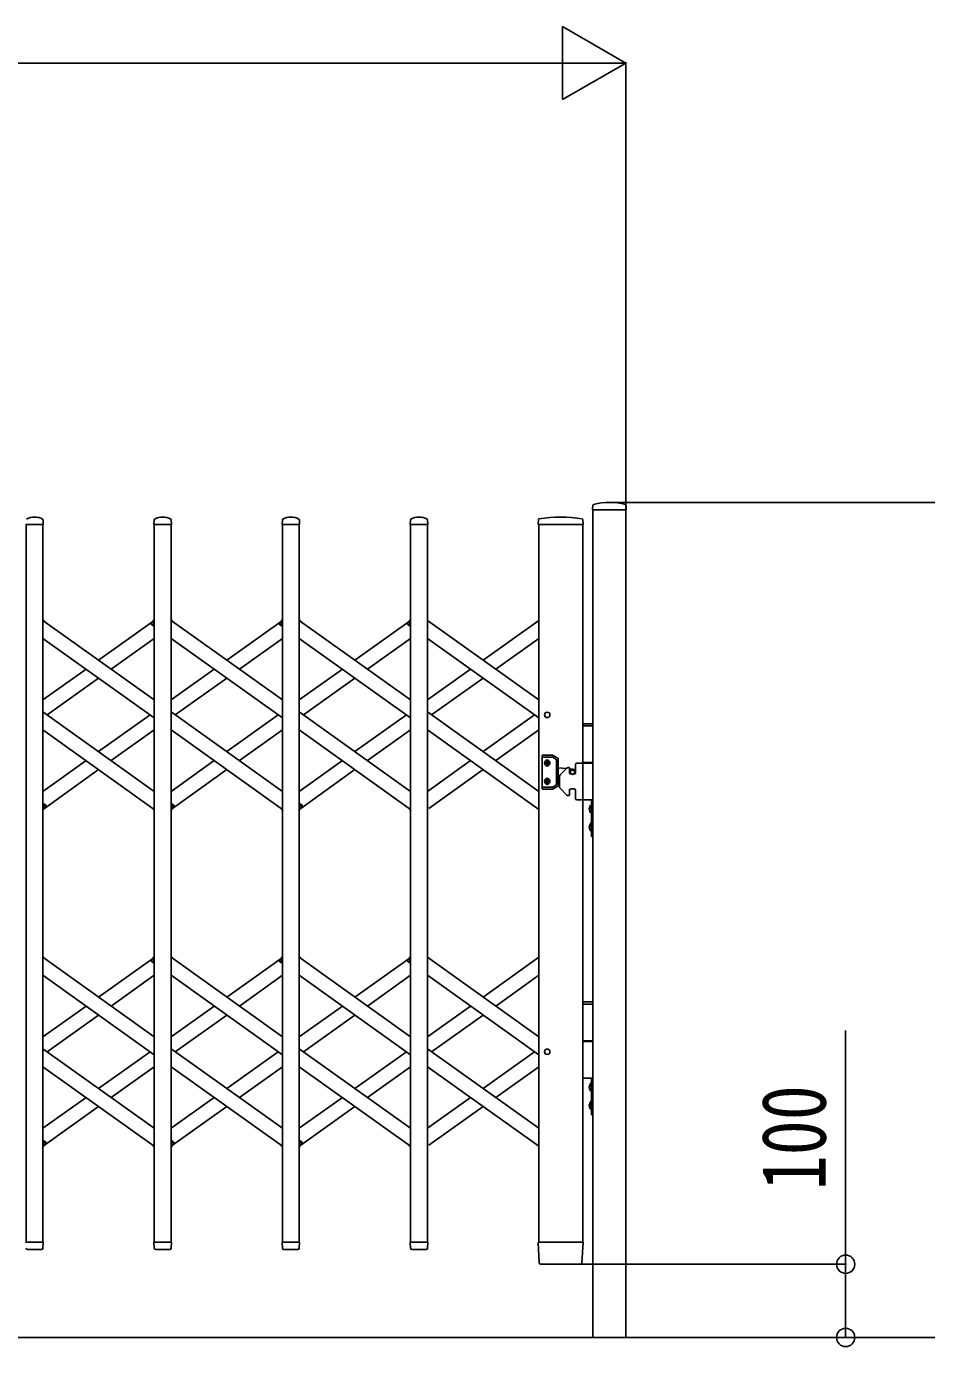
# Model space of a CAD drawing. Units: millimetres, scale not verified. Extents: x -16820 to 16820, y -11880 to 11880.
# Drawn here: x 6722 to 7952, y -1282 to 520 of the extents above; entities that cross this region are included whole.
import ezdxf
from ezdxf.enums import TextEntityAlignment as Align

# ---------------------------------------------------------------- set-up
doc = ezdxf.new("R2010")
doc.units = ezdxf.units.MM
doc.header["$LTSCALE"] = 50
for name, color, linetype in [('0-3_YKK_13', 4, 'Continuous'), ('0-4_YKK_A1', 4, 'Continuous'), ('0-5_YKK_D', 6, 'Continuous')]:
    doc.layers.add(name, color=color, linetype=linetype)
doc.styles.add('ＭＳ ゴシック', font='')
doc.styles.get('ＭＳ ゴシック').set_extended_font_data('MS Gothic')

msp = doc.modelspace()

# ---------------------------------------------------------------- linework, layer by layer
at = {"layer": '0-3_YKK_13'}
for p, q in [((7495.95, -133.61), (7495.58, -139.68)), ((7541.28, -140), (7495.88, -140)), ((7541.21, -133.61), (7541.58, -139.68)), ((6745.28, -160), (6721.88, -160)), ((6745.58, -159.68), (6745.2, -153.56)), ((6896.58, -159.68), (6896.95, -153.56)), ((6920.28, -160), (6896.88, -160)), ((6920.58, -159.68), (6920.2, -153.56)), ((7071.58, -159.68), (7071.95, -153.56)), ((7095.28, -160), (7071.88, -160)), ((7095.58, -159.68), (7095.2, -153.56)), ((7246.58, -159.68), (7246.95, -153.56)), ((7270.28, -160), (7246.88, -160)), ((7270.58, -159.68), (7270.2, -153.56)), ((7421.46, -153.35), (7421.08, -159.68)), ((7480.87, -160), (7421.38, -160)), ((7482.28, -160), (7480.87, -160)), ((7482.19, -153.35), (7482.58, -159.68)), ((6745.08, -289.7), (6747.01, -292.4)), ((6893, -295.41), (6897.08, -289.7)), ((6894.45, -297.67), (6893.23, -296.8)), ((6894.45, -297.67), (6897.08, -294)), ((6920.08, -289.7), (6922.01, -292.4)), ((7068, -295.41), (7072.08, -289.7)), ((7069.45, -297.67), (7068.23, -296.8)), ((7069.45, -297.67), (7072.08, -294)), ((7095.08, -289.7), (7097.01, -292.4)), ((7243, -295.41), (7247.08, -289.7)), ((7244.45, -297.67), (7243.23, -296.8)), ((7244.45, -297.67), (7247.08, -294)), ((6745.08, -546), (6747.7, -542.33)), ((6745.08, -550.3), (6749.15, -544.59)), ((6747.7, -542.33), (6748.92, -543.2)), ((6895.15, -547.6), (6897.08, -550.3)), ((6920.08, -546), (6922.7, -542.33)), ((6920.08, -550.3), (6924.15, -544.59)), ((6922.7, -542.33), (6923.92, -543.2)), ((7070.15, -547.6), (7072.08, -550.3)), ((7095.08, -546), (7097.7, -542.33)), ((7095.08, -550.3), (7099.15, -544.59)), ((7097.7, -542.33), (7098.92, -543.2)), ((7245.15, -547.6), (7247.08, -550.3)), ((6745.08, -749.7), (6747.01, -752.4)), ((6893, -755.41), (6897.08, -749.7)), ((6894.45, -757.67), (6893.23, -756.8)), ((6894.45, -757.67), (6897.08, -754)), ((6920.08, -749.7), (6922.01, -752.4)), ((7068, -755.41), (7072.08, -749.7)), ((7069.45, -757.67), (7068.23, -756.8)), ((7069.45, -757.67), (7072.08, -754)), ((7095.08, -749.7), (7097.01, -752.4)), ((7243, -755.41), (7247.08, -749.7)), ((7244.45, -757.67), (7243.23, -756.8)), ((7244.45, -757.67), (7247.08, -754)), ((6745.08, -1006), (6747.7, -1002.33)), ((6745.08, -1010.3), (6749.15, -1004.59)), ((6747.7, -1002.33), (6748.92, -1003.2)), ((6895.15, -1007.6), (6897.08, -1010.3)), ((6920.08, -1006), (6922.7, -1002.33)), ((6920.08, -1010.3), (6924.15, -1004.59)), ((6922.7, -1002.33), (6923.92, -1003.2)), ((7070.15, -1007.6), (7072.08, -1010.3)), ((7095.08, -1006), (7097.7, -1002.33)), ((7095.08, -1010.3), (7099.15, -1004.59)), ((7097.7, -1002.33), (7098.92, -1003.2)), ((7245.15, -1007.6), (7247.08, -1010.3)), ((6745.28, -1140), (6721.88, -1140)), ((6724.05, -1150), (6743.1, -1150)), ((6745.1, -1148.12), (6745.12, -1147.71)), ((6745.12, -1147.71), (6745.58, -1140.32)), ((6897.03, -1147.71), (6896.58, -1140.32)), ((6920.28, -1140), (6896.88, -1140)), ((6897.03, -1147.71), (6897.05, -1148.12)), ((6899.05, -1150), (6918.1, -1150)), ((6920.1, -1148.12), (6920.12, -1147.71)), ((6920.12, -1147.71), (6920.58, -1140.32)), ((7072.03, -1147.71), (7071.58, -1140.32)), ((7095.28, -1140), (7071.88, -1140)), ((7072.03, -1147.71), (7072.05, -1148.12)), ((7074.05, -1150), (7093.1, -1150)), ((7095.1, -1148.12), (7095.12, -1147.71)), ((7095.12, -1147.71), (7095.58, -1140.32)), ((7247.03, -1147.71), (7246.58, -1140.32)), ((7270.28, -1140), (7246.88, -1140)), ((7247.03, -1147.71), (7247.05, -1148.12)), ((7249.05, -1150), (7268.1, -1150)), ((7270.1, -1148.12), (7270.12, -1147.71)), ((7270.12, -1147.71), (7270.58, -1140.32)), ((7421.08, -1140.32), (7422.78, -1168.12)), ((7421.38, -1140), (7423.57, -1140)), ((7480.08, -1140), (7423.57, -1140)), ((7480.08, -1140), (7482.28, -1140)), ((7480.87, -1168.12), (7482.58, -1140.32)), ((7424.77, -1170), (7424.88, -1170)), ((7424.88, -1170), (7425.22, -1170))]:
    msp.add_line(p, q, dxfattribs=at)
for points in [[(7424.88, -1170), (7425.22, -1170), (7425.27, -1170)], [(7425.27, -1170), (7478.38, -1170), (7478.88, -1170)]]:
    msp.add_lwpolyline(points, dxfattribs=at)
for centre, radius, start, end in [((7495.88, -139.7), 0.3, 176.5, 270), ((7496.95, -133.67), 1, 104.06552, 176.5), ((7518.58, -220), 90, 75.93448, 104.06552), ((7540.21, -133.67), 1, 3.5, 75.93448), ((7541.28, -139.7), 0.3, 270, 3.5), ((6733.58, -173.89), 23.89, 62.3399, 117.6601), ((6744.2, -153.62), 1, 3.5, 62.3399), ((6745.28, -159.7), 0.3, 270, 0), ((6745.28, -159.7), 0.3, 0, 3.5), ((6896.88, -159.7), 0.3, 176.5, 180), ((6896.88, -159.7), 0.3, 180, 270), ((6897.95, -153.62), 1, 117.6601, 176.5), ((6908.58, -173.89), 23.89, 62.3399, 117.6601), ((6919.2, -153.62), 1, 3.5, 62.3399), ((6920.28, -159.7), 0.3, 270, 0), ((6920.28, -159.7), 0.3, 0, 3.5), ((7071.88, -159.7), 0.3, 176.5, 180), ((7071.88, -159.7), 0.3, 180, 270), ((7072.95, -153.62), 1, 117.6601, 176.5), ((7083.58, -173.89), 23.89, 62.3399, 117.6601), ((7094.2, -153.62), 1, 3.5, 62.3399), ((7095.28, -159.7), 0.3, 270, 0), ((7095.28, -159.7), 0.3, 0, 3.5), ((7246.88, -159.7), 0.3, 176.5, 180), ((7246.88, -159.7), 0.3, 180, 270), ((7247.95, -153.62), 1, 117.6601, 176.5), ((7258.58, -173.89), 23.89, 62.3399, 117.6601), ((7269.2, -153.62), 1, 3.5, 62.3399), ((7270.28, -159.7), 0.3, 270, 0), ((7270.28, -159.7), 0.3, 0, 3.5), ((7421.38, -159.7), 0.3, 176.5, 270), ((7422.46, -153.41), 1, 99.38321, 176.5), ((7451.83, -331.07), 181.07, 80.6148, 99.3852), ((7481.19, -153.41), 1, 3.5, 80.61679), ((7482.28, -159.7), 0.3, 270, 3.5), ((6893.81, -295.99), 1, 144.48402, 234.48402), ((7068.81, -295.99), 1, 144.48402, 234.48402), ((7243.81, -295.99), 1, 144.48402, 234.48402), ((6748.34, -544.01), 1, 324.48402, 54.48402), ((6923.34, -544.01), 1, 324.48402, 54.48402), ((7098.34, -544.01), 1, 324.48402, 54.48402), ((6893.81, -755.99), 1, 144.48402, 234.48402), ((7068.81, -755.99), 1, 144.48402, 234.48402), ((7243.81, -755.99), 1, 144.48402, 234.48402), ((6748.34, -1004.01), 1, 324.48402, 54.48402), ((6923.34, -1004.01), 1, 324.48402, 54.48402), ((7098.34, -1004.01), 1, 324.48402, 54.48402), ((6724.05, -1148), 2, 183.5, 270), ((6743.1, -1148), 2, 270, 356.5), ((6745.28, -1140.3), 0.3, 356.5, 90), ((6896.88, -1140.3), 0.3, 90, 183.5), ((6899.05, -1148), 2, 183.5, 270), ((6918.1, -1148), 2, 270, 356.5), ((6920.28, -1140.3), 0.3, 356.5, 90), ((7071.88, -1140.3), 0.3, 90, 183.5), ((7074.05, -1148), 2, 183.5, 270), ((7093.1, -1148), 2, 270, 356.5), ((7095.28, -1140.3), 0.3, 356.5, 90), ((7246.88, -1140.3), 0.3, 90, 183.5), ((7249.05, -1148), 2, 183.5, 270), ((7268.1, -1148), 2, 270, 356.5), ((7270.28, -1140.3), 0.3, 356.5, 90), ((7421.38, -1140.3), 0.3, 90, 183.5), ((7482.28, -1140.3), 0.3, 356.5, 90), ((7424.77, -1168), 2, 183.5, 270), ((7478.88, -1168), 2, 270, 356.5)]:
    msp.add_arc(centre, radius, start, end, dxfattribs=at)
at = {"layer": '0-4_YKK_A1'}
for p, q in [((7422.08, -1140), (7422.08, -160)), ((7422.08, -160), (7482.08, -160)), ((7482.08, -1140), (7482.08, -160)), ((6745.08, -291.02), (6897.08, -399.51)), ((6821.08, -345.26), (6895.15, -292.4)), ((6894.63, -297.43), (6897.08, -294)), ((6894.63, -297.43), (6897.08, -299.18)), ((6920.08, -291.02), (7072.08, -399.51)), ((6996.08, -345.26), (7070.15, -292.4)), ((7069.63, -297.43), (7072.08, -294)), ((7069.63, -297.43), (7072.08, -299.18)), ((7095.08, -291.02), (7247.08, -399.51)), ((7171.08, -345.26), (7245.15, -292.4)), ((7244.63, -297.43), (7247.08, -294)), ((7244.63, -297.43), (7247.08, -299.18)), ((7422.08, -399.51), (7270.08, -291.02)), ((7346.08, -345.26), (7422.08, -291.02)), ((6745.08, -315.59), (6897.08, -424.08)), ((6838.29, -357.55), (6897.08, -315.59)), ((6920.08, -315.59), (7072.08, -424.08)), ((7013.29, -357.55), (7072.08, -315.59)), ((7095.08, -315.59), (7247.08, -424.08)), ((7188.29, -357.55), (7247.08, -315.59)), ((7422.08, -424.08), (7270.08, -315.59)), ((7363.29, -357.55), (7422.08, -315.59)), ((6745.08, -399.51), (6803.86, -357.55)), ((6920.08, -399.51), (6978.86, -357.55)), ((7095.08, -399.51), (7153.86, -357.55)), ((7270.08, -399.51), (7328.86, -357.55)), ((6750.79, -420), (6821.08, -369.84)), ((6925.79, -420), (6996.08, -369.84)), ((7100.79, -420), (7171.08, -369.84)), ((7275.79, -420), (7346.08, -369.84)), ((6897.08, -524.41), (6745.08, -415.92)), ((6821.08, -470.16), (6891.36, -420)), ((7072.08, -524.41), (6920.08, -415.92)), ((6996.08, -470.16), (7066.36, -420)), ((7247.08, -524.41), (7095.08, -415.92)), ((7171.08, -470.16), (7241.36, -420)), ((7270.08, -415.92), (7422.08, -524.41)), ((7416.36, -420), (7346.08, -470.16)), ((7482.08, -432), (7496.08, -432)), ((6897.08, -548.98), (6745.08, -440.49)), ((6838.29, -482.45), (6897.08, -440.49)), ((7072.08, -548.98), (6920.08, -440.49)), ((7013.29, -482.45), (7072.08, -440.49)), ((7247.08, -548.98), (7095.08, -440.49)), ((7188.29, -482.45), (7247.08, -440.49)), ((7270.08, -440.49), (7422.08, -548.98)), ((7422.08, -440.49), (7363.29, -482.45)), ((7482.08, -435), (7496.08, -435)), ((6745.08, -524.41), (6803.86, -482.45)), ((6920.08, -524.41), (6978.86, -482.45)), ((7095.08, -524.41), (7153.86, -482.45)), ((7328.86, -482.45), (7270.08, -524.41)), ((7426.58, -476.2), (7426.58, -520.2)), ((7441.31, -475.2), (7427.58, -475.2)), ((7427.58, -477.7), (7440.64, -477.7)), ((7432.35, -485.29), (7431.53, -485.29)), ((7434.81, -486.11), (7435.63, -486.11)), ((7441.14, -477.83), (7445.58, -480.4)), ((7448.08, -478.95), (7441.81, -475.33)), ((7446.08, -515.14), (7446.08, -481.26)), ((7448.58, -516.58), (7448.58, -479.82)), ((7474.08, -486), (7496.08, -486)), ((7482.08, -485), (7496.08, -485)), ((7496.08, -486), (7482.08, -486)), ((7496.08, -486), (7496.08, -536)), ((6747.01, -547.6), (6821.08, -494.74)), ((6922.01, -547.6), (6996.08, -494.74)), ((7097.01, -547.6), (7171.08, -494.74)), ((7346.08, -494.74), (7272.01, -547.6)), ((7448.58, -492.51), (7459.67, -493.41)), ((7448.58, -503.89), (7450.58, -503.73)), ((7450.58, -503.33), (7450.58, -518.67)), ((7460.49, -492.59), (7451.16, -501.91)), ((7463.08, -492), (7461.91, -492)), ((7464.08, -493), (7464.08, -499)), ((7464.08, -493.76), (7468.41, -494.11)), ((7470.08, -501), (7466.08, -501)), ((7472.08, -488), (7472.08, -499)), ((7427.58, -518.7), (7440.64, -518.7)), ((7427.58, -521.2), (7441.31, -521.2)), ((7432.35, -511.11), (7431.53, -511.11)), ((7434.81, -510.29), (7435.63, -510.29)), ((7441.14, -518.57), (7445.58, -516)), ((7448.08, -517.45), (7441.81, -521.07)), ((7460.49, -529.41), (7451.16, -520.09)), ((7470.08, -521), (7466.08, -521)), ((7463.08, -530), (7461.91, -530)), ((7464.08, -523), (7464.08, -529)), ((7472.08, -523), (7472.08, -534)), ((7496.08, -536), (7474.08, -536)), ((7482.08, -536), (7496.08, -536)), ((6745.08, -540.82), (6747.53, -542.57)), ((6745.08, -546), (6747.53, -542.57)), ((6920.08, -540.82), (6922.53, -542.57)), ((6920.08, -546), (6922.53, -542.57)), ((7095.08, -540.82), (7097.53, -542.57)), ((7095.08, -546), (7097.53, -542.57)), ((7493.57, -542.6), (7493.57, -554.4)), ((7494.08, -542.6), (7493.57, -542.6)), ((7494.08, -554.4), (7493.57, -554.4)), ((7494.08, -542.6), (7494.08, -554.4)), ((7493.57, -567.6), (7493.57, -579.4)), ((7494.08, -567.6), (7493.57, -567.6)), ((7494.08, -567.6), (7494.08, -579.4)), ((7494.08, -579.4), (7493.57, -579.4)), ((6745.08, -751.02), (6897.08, -859.51)), ((6821.08, -805.26), (6895.15, -752.4)), ((6894.63, -757.43), (6897.08, -754)), ((6920.08, -751.02), (7072.08, -859.51)), ((6996.08, -805.26), (7070.15, -752.4)), ((7069.63, -757.43), (7072.08, -754)), ((7095.08, -751.02), (7247.08, -859.51)), ((7171.08, -805.26), (7245.15, -752.4)), ((7244.63, -757.43), (7247.08, -754)), ((7422.08, -859.51), (7270.08, -751.02)), ((7346.08, -805.26), (7422.08, -751.02)), ((6894.63, -757.43), (6897.08, -759.18)), ((7069.63, -757.43), (7072.08, -759.18)), ((7244.63, -757.43), (7247.08, -759.18)), ((6745.08, -775.59), (6897.08, -884.08)), ((6838.29, -817.55), (6897.08, -775.59)), ((6920.08, -775.59), (7072.08, -884.08)), ((7013.29, -817.55), (7072.08, -775.59)), ((7095.08, -775.59), (7247.08, -884.08)), ((7188.29, -817.55), (7247.08, -775.59)), ((7422.08, -884.08), (7270.08, -775.59)), ((7363.29, -817.55), (7422.08, -775.59)), ((6745.08, -859.51), (6803.86, -817.55)), ((6920.08, -859.51), (6978.86, -817.55)), ((7095.08, -859.51), (7153.86, -817.55)), ((7270.08, -859.51), (7328.86, -817.55)), ((7482.08, -812), (7496.08, -812)), ((7482.08, -815), (7496.08, -815)), ((6750.79, -880), (6821.08, -829.84)), ((6925.79, -880), (6996.08, -829.84)), ((7100.79, -880), (7171.08, -829.84)), ((7275.79, -880), (7346.08, -829.84)), ((7482.08, -865), (7496.08, -865)), ((6897.08, -984.41), (6745.08, -875.92)), ((6821.08, -930.16), (6891.36, -880)), ((7072.08, -984.41), (6920.08, -875.92)), ((6996.08, -930.16), (7066.36, -880)), ((7247.08, -984.41), (7095.08, -875.92)), ((7171.08, -930.16), (7241.36, -880)), ((7270.08, -875.92), (7422.08, -984.41)), ((7416.36, -880), (7346.08, -930.16)), ((7496.08, -866), (7482.08, -866)), ((6897.08, -1008.98), (6745.08, -900.49)), ((6838.29, -942.45), (6897.08, -900.49)), ((7072.08, -1008.98), (6920.08, -900.49)), ((7013.29, -942.45), (7072.08, -900.49)), ((7247.08, -1008.98), (7095.08, -900.49)), ((7188.29, -942.45), (7247.08, -900.49)), ((7270.08, -900.49), (7422.08, -1008.98)), ((7422.08, -900.49), (7363.29, -942.45)), ((7482.08, -916), (7496.08, -916)), ((7493.57, -922.6), (7493.57, -934.4)), ((7494.08, -922.6), (7493.57, -922.6)), ((7494.08, -934.4), (7493.57, -934.4)), ((7494.08, -922.6), (7494.08, -934.4)), ((6745.08, -984.41), (6803.86, -942.45)), ((6747.01, -1007.6), (6821.08, -954.74)), ((6920.08, -984.41), (6978.86, -942.45)), ((6922.01, -1007.6), (6996.08, -954.74)), ((7095.08, -984.41), (7153.86, -942.45)), ((7097.01, -1007.6), (7171.08, -954.74)), ((7328.86, -942.45), (7270.08, -984.41)), ((7346.08, -954.74), (7272.01, -1007.6)), ((7493.57, -947.6), (7493.57, -959.4)), ((7494.08, -947.6), (7493.57, -947.6)), ((7494.08, -947.6), (7494.08, -959.4)), ((7494.08, -959.4), (7493.57, -959.4)), ((6745.08, -1000.82), (6747.53, -1002.57)), ((6745.08, -1006), (6747.53, -1002.57)), ((6920.08, -1000.82), (6922.53, -1002.57)), ((6920.08, -1006), (6922.53, -1002.57)), ((7095.08, -1000.82), (7097.53, -1002.57)), ((7095.08, -1006), (7097.53, -1002.57)), ((7482.08, -1140), (7422.08, -1140)), ((2626.08, -1270), (8337.08, -1270)), ((7492.08, -1270), (7537.08, -1270))]:
    msp.add_line(p, q, dxfattribs=at)
for points in [[(7496.08, -140), (7541.08, -140), (7541.08, -1270), (7496.08, -1270)], [(6722.08, -160), (6745.08, -160), (6745.08, -1140), (6722.08, -1140)], [(6897.08, -160), (6920.08, -160), (6920.08, -1140), (6897.08, -1140)], [(7072.08, -160), (7095.08, -160), (7095.08, -1140), (7072.08, -1140)], [(7247.08, -160), (7270.08, -160), (7270.08, -1140), (7247.08, -1140)], [(7494.08, -586), (7494.08, -536), (7496.08, -536), (7496.08, -586)], [(7494.08, -966), (7494.08, -916), (7496.08, -916), (7496.08, -966)]]:
    msp.add_lwpolyline(points, close=True, dxfattribs=at)
for points in [[(7431.53, -485.29), (7431.53, -486.11), (7432.35, -486.11)], [(7433.99, -484.47), (7433.99, -483.65), (7433.17, -483.65), (7433.17, -484.47)], [(7435.63, -486.11), (7435.63, -485.29), (7434.81, -485.29)], [(7433.17, -486.93), (7433.17, -487.75), (7433.99, -487.75), (7433.99, -486.93)], [(7431.53, -511.11), (7431.53, -510.29), (7432.35, -510.29)], [(7433.17, -509.47), (7433.17, -508.65), (7433.99, -508.65), (7433.99, -509.47)], [(7433.99, -511.93), (7433.99, -512.75), (7433.17, -512.75), (7433.17, -511.93)], [(7435.63, -510.29), (7435.63, -511.11), (7434.81, -511.11)], [(7491.47, -546), (7494.24, -547.36), (7494.85, -548.5)], [(7491.47, -551), (7494.24, -549.65), (7494.85, -548.5)], [(7491.47, -571), (7494.24, -572.36), (7494.85, -573.5)], [(7491.47, -576), (7494.24, -574.65), (7494.85, -573.5)], [(7491.47, -926), (7494.24, -927.36), (7494.85, -928.5)], [(7491.47, -931), (7494.24, -929.65), (7494.85, -928.5)], [(7491.47, -951), (7494.24, -952.36), (7494.85, -953.5)], [(7491.47, -956), (7494.24, -954.65), (7494.85, -953.5)]]:
    msp.add_lwpolyline(points, dxfattribs=at)
for centre, radius in [((7433.58, -420), 3.65), ((7433.58, -485.7), 3.75), ((7468.08, -498.2), 3), ((7468.08, -498.2), 2.8), ((7433.58, -510.7), 3.75), ((7433.58, -880), 3.65)]:
    msp.add_circle(centre, radius, dxfattribs=at)
for centre, radius, start, end in [((7427.58, -476.2), 1, 90, 180), ((7427.58, -478.7), 1, 90, 180), ((7433.58, -483.7), 2.25, 33.74899, 146.25101), ((7432.35, -484.47), 0.82, 270, 0), ((7432.35, -486.93), 0.82, 0, 90), ((7434.81, -484.47), 0.82, 180, 270), ((7434.81, -486.93), 0.82, 90, 180), ((7440.64, -478.7), 1, 60, 90), ((7441.31, -476.2), 1, 60, 90), ((7445.08, -481.26), 1, 0, 60), ((7447.58, -479.82), 1, 0, 60), ((7474.08, -488), 2, 90, 180), ((7433.58, -487.7), 2.25, 213.74899, 326.25101), ((7452.58, -503.33), 2, 135, 180), ((7461.91, -494), 2, 90, 135), ((7463.08, -493), 1, 0, 90), ((7466.08, -499), 2, 180, 270), ((7468.08, -498.2), 4.1, 347.31124, 85.37435), ((7470.08, -499), 2, 270, 0), ((7427.58, -517.7), 1, 180, 270), ((7427.58, -520.2), 1, 180, 270), ((7433.58, -508.7), 2.25, 33.74899, 146.25101), ((7433.58, -512.7), 2.25, 213.74899, 326.25101), ((7432.35, -509.47), 0.82, 270, 0), ((7432.35, -511.93), 0.82, 0, 90), ((7434.81, -509.47), 0.82, 180, 270), ((7434.81, -511.93), 0.82, 90, 180), ((7440.64, -517.7), 1, 270, 300), ((7441.31, -520.2), 1, 270, 300), ((7445.08, -515.14), 1, 300, 0), ((7447.58, -516.58), 1, 300, 0), ((7452.58, -518.67), 2, 180, 225), ((7466.08, -523), 2, 90, 180), ((7470.08, -523), 2, 0, 90), ((7461.91, -528), 2, 225, 270), ((7463.08, -529), 1, 270, 0), ((7474.08, -534), 2, 180, 270), ((7499.31, -548.5), 8.23, 134.2189, 225.7811), ((7499.31, -573.5), 8.23, 134.2189, 225.7811), ((7499.31, -928.5), 8.23, 134.2189, 225.7811), ((7499.31, -953.5), 8.23, 134.2189, 225.7811)]:
    msp.add_arc(centre, radius, start, end, dxfattribs=at)
at = {"layer": '0-5_YKK_D'}
for p, q in [((7541.08, 470), (7454.47, 520)), ((7454.47, 520), (7454.47, 420)), ((7441.08, 470), (3226.08, 470)), ((7541.08, 470), (7367.87, 470)), ((7541.08, 470), (7454.47, 420)), ((7541.08, -139), (7541.08, 471)), ((7519.58, -130), (8142.08, -130)), ((7479.38, -1170), (7842.08, -1170)), ((7542.08, -1270), (7842.08, -1270)), ((7587.08, -1270), (8142.08, -1270))]:
    msp.add_line(p, q, dxfattribs=at)
msp.add_lwpolyline([(7841.08, -1270), (7841.08, -1170), (7841.08, -850.8)], dxfattribs=at)
for centre in [(7841.08, -1170), (7841.08, -1270)]:
    msp.add_circle(centre, 12.5, dxfattribs=at)

# ---------------------------------------------------------------- texts
at = {"layer": '0-5_YKK_D', "style": 'ＭＳ ゴシック', "width": 0.8}
msp.add_text('100', height=87.98, rotation=90, dxfattribs=at).set_placement((7840.28, -1069.2), align=Align.BOTTOM_LEFT)

doc.saveas('drawing.dxf')
